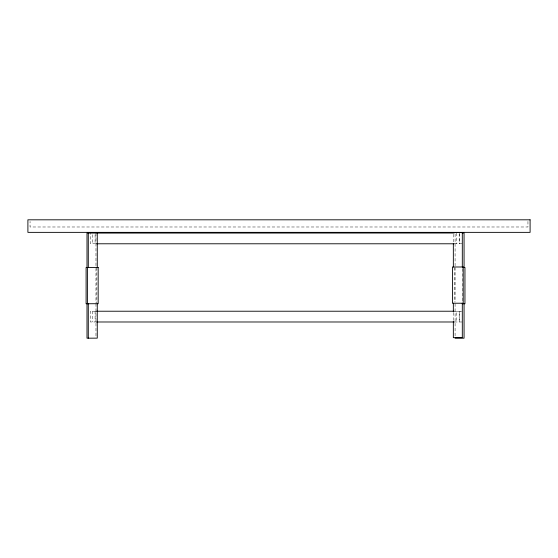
<?xml version="1.0" encoding="UTF-8"?>
<svg xmlns="http://www.w3.org/2000/svg" width="558" height="558" viewBox="0 0 558 558"><rect width="100%" height="100%" fill="white"/><g stroke="black" fill="none" stroke-linecap="round" stroke-linejoin="round"><path stroke-width="0.42" stroke-dasharray="2.79 2.09" d="M95.53 243.783L90.305 243.783L90.305 233.021M454.345 243.783L462.17 243.783M95.53 311.224L90.305 311.224L90.305 321.987L95.53 321.987M454.345 311.224L461.375 311.224L459.785 311.287L459.785 321.987M454.345 321.987L462.17 321.987M527.945 221.407L527.945 226.987L30.055 226.987L30.055 221.407M462.31 268.719L462.31 302.359M459.785 233.084L459.785 243.783M459.185 233.907L459.185 243.783M459.185 321.987L459.185 311.224L456.786 311.287L456.786 321.987M456.786 233.084L456.786 243.783M455.091 233.948L455.091 265.796M455.091 267.519L455.091 302.024M455.091 303.754L455.091 336.467M454.191 267.519L454.191 302.024M453.34 234.276L453.34 242.883M453.34 312.689L453.34 320.438M96.862 267.519L96.862 302.889M95.969 233.084L95.969 242.556M95.969 243.414L95.969 266.661M95.969 268.384L95.969 302.889M95.969 303.754L95.969 336.467M95.097 234.681L95.097 243.783M95.097 311.224L95.097 321.987M92.712 234.681L92.705 243.783M92.712 311.224L92.705 321.987"/><path stroke-width="0.84" d="M453.34 232.553L462.31 232.553L462.31 266.989M454.17 233.021L86.999 233.084L86.999 267.519M462.212 233.084L464.061 233.084L464.061 267.519M96.401 243.783L454.17 243.783M462.735 267.519L464.954 267.519L464.954 303.754L462.212 303.754M96.401 311.224L454.17 311.224M96.401 321.987L454.17 321.987M455.091 338.19L464.061 338.19L464.061 303.754M462.31 303.224L462.31 337.66L453.34 337.66L453.34 321.303M453.34 243.748L453.34 266.989M453.34 303.224L453.34 311.831M97.266 233.042L97.266 267.477M97.266 303.705L97.266 338.141L86.999 338.19L86.999 303.754M88.297 233.042L88.297 267.477M88.297 303.705L88.297 338.141M87.404 267.477L87.404 303.705M530.1 219.81L27.9 219.81L27.9 232.365L530.1 232.365L530.1 219.81M463.21 266.989L452.447 266.989L452.447 303.224L463.21 303.224L463.21 266.989M98.166 267.477L86.099 267.519L86.099 303.754L98.166 303.705L98.166 267.477"/></g></svg>
